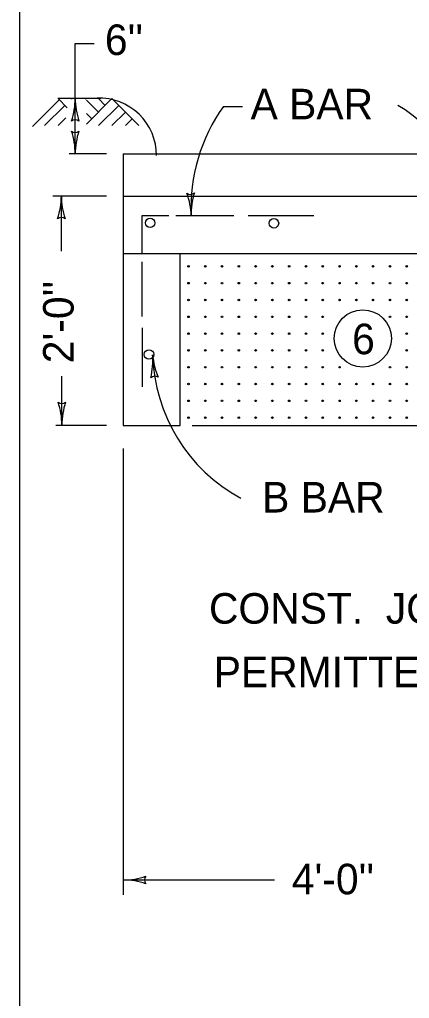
# Model space of a CAD drawing. Extents: x 1007 to 1035.5, y 1000.5 to 1021.5.
# Drawn here: x 1007 to 1009.56, y 1006.4 to 1012.81 of the extents above; entities that cross this region are included whole.
import ezdxf

# ---------------------------------------------------------------- set-up
doc = ezdxf.new("R2010")
doc.units = 0
for name, color, linetype in [('Level 1', 7, 'Continuous'), ('Level 10', 7, 'Continuous'), ('Level 11', 7, 'Continuous'), ('Level 2', 7, 'Continuous'), ('Level 5', 7, 'Continuous')]:
    doc.layers.add(name, color=color, linetype=linetype)

msp = doc.modelspace()

# ---------------------------------------------------------------- linework, layer by layer
at = {"layer": 'Level 1'}
for p, q in [((1007.0843, 1012.1083), (1007.261, 1012.2851)), ((1007.1639, 1012.1136), (1007.2965, 1012.2462)), ((1007.2508, 1012.2931), (1007.5229, 1012.2931)), ((1007.2523, 1012.2904), (1007.313, 1012.2297)), ((1007.3408, 1012.2904), (1007.3443, 1012.2868)), ((1007.4291, 1012.2904), (1007.4326, 1012.2868)), ((1007.4383, 1012.1228), (1007.6058, 1012.2904)), ((1007.4383, 1012.2811), (1007.5174, 1012.202)), ((1007.5174, 1012.2904), (1007.5617, 1012.2462)), ((1007.5175, 1012.1136), (1007.6501, 1012.2462)), ((1007.5229, 1012.2931), (1007.5322, 1012.2931)), ((1007.6058, 1012.2904), (1007.7827, 1012.1136)), ((1008.3358, 1012.2394), (1008.4608, 1012.2394)), ((1007.4383, 1012.1928), (1007.4733, 1012.1578)), ((1007.6058, 1012.1136), (1007.6943, 1012.202)), ((1007.2523, 1012.1136), (1007.3033, 1012.1647)), ((1007.6943, 1012.1136), (1007.7384, 1012.1578)), ((1007.6784, 1011.9281), (1007.6784, 1010.1513)), ((1007.6784, 1011.9281), (1015.0534, 1011.9281)), ((1007.6784, 1011.6513), (1013.4284, 1011.6513)), ((1007.6784, 1011.2763), (1010.6784, 1011.2763)), ((1008.0534, 1010.1513), (1008.0534, 1011.2763)), ((1007.8034, 1010.791), (1007.8034, 1010.4034)), ((1007.6784, 1010.1513), (1008.0534, 1010.1513))]:
    msp.add_line(p, q, dxfattribs=at)
for centre, radius in [((1008.1073, 1011.1922), 0.005), ((1008.1073, 1011.1922), 0.0025), ((1008.2173, 1011.1922), 0.005), ((1008.2173, 1011.1922), 0.0025), ((1008.3273, 1011.1922), 0.005), ((1008.3273, 1011.1922), 0.0025), ((1008.4373, 1011.1922), 0.005), ((1008.4373, 1011.1922), 0.0025), ((1008.5473, 1011.1922), 0.005), ((1008.5473, 1011.1922), 0.0025), ((1008.6573, 1011.1922), 0.005), ((1008.6573, 1011.1922), 0.0025), ((1008.7673, 1011.1922), 0.005), ((1008.7673, 1011.1922), 0.0025), ((1008.8773, 1011.1922), 0.005), ((1008.8773, 1011.1922), 0.0025), ((1008.9873, 1011.1922), 0.005), ((1008.9873, 1011.1922), 0.0025), ((1009.0973, 1011.1922), 0.005), ((1009.0973, 1011.1922), 0.0025), ((1009.2073, 1011.1922), 0.005), ((1009.2073, 1011.1922), 0.0025), ((1009.3173, 1011.1922), 0.005), ((1009.3173, 1011.1922), 0.0025), ((1009.4273, 1011.1922), 0.005), ((1009.4273, 1011.1922), 0.0025), ((1009.5373, 1011.1922), 0.005), ((1009.5373, 1011.1922), 0.0025), ((1008.1073, 1011.0822), 0.005), ((1008.1073, 1011.0822), 0.0025), ((1008.2173, 1011.0822), 0.005), ((1008.2173, 1011.0822), 0.0025), ((1008.3273, 1011.0822), 0.005), ((1008.3273, 1011.0822), 0.0025), ((1008.4373, 1011.0822), 0.005), ((1008.4373, 1011.0822), 0.0025), ((1008.5473, 1011.0822), 0.005), ((1008.5473, 1011.0822), 0.0025), ((1008.6573, 1011.0822), 0.005), ((1008.6573, 1011.0822), 0.0025), ((1008.7673, 1011.0822), 0.005), ((1008.7673, 1011.0822), 0.0025), ((1008.8773, 1011.0822), 0.005), ((1008.8773, 1011.0822), 0.0025), ((1008.9873, 1011.0822), 0.005), ((1008.9873, 1011.0822), 0.0025), ((1009.0973, 1011.0822), 0.005), ((1009.0973, 1011.0822), 0.0025), ((1009.2073, 1011.0822), 0.005), ((1009.2073, 1011.0822), 0.0025), ((1009.3173, 1011.0822), 0.005), ((1009.3173, 1011.0822), 0.0025), ((1009.4273, 1011.0822), 0.005), ((1009.4273, 1011.0822), 0.0025), ((1009.5373, 1011.0822), 0.005), ((1009.5373, 1011.0822), 0.0025), ((1008.1073, 1010.9722), 0.005), ((1008.1073, 1010.9722), 0.0025), ((1008.2173, 1010.9722), 0.005), ((1008.2173, 1010.9722), 0.0025), ((1008.3273, 1010.9722), 0.005), ((1008.3273, 1010.9722), 0.0025), ((1008.4373, 1010.9722), 0.005), ((1008.4373, 1010.9722), 0.0025), ((1008.5473, 1010.9722), 0.005), ((1008.5473, 1010.9722), 0.0025), ((1008.6573, 1010.9722), 0.005), ((1008.6573, 1010.9722), 0.0025), ((1008.7673, 1010.9722), 0.005), ((1008.7673, 1010.9722), 0.0025), ((1008.8773, 1010.9722), 0.005), ((1008.8773, 1010.9722), 0.0025), ((1008.9873, 1010.9722), 0.005), ((1008.9873, 1010.9722), 0.0025), ((1009.0973, 1010.9722), 0.005), ((1009.0973, 1010.9722), 0.0025), ((1009.2073, 1010.9722), 0.005), ((1009.2073, 1010.9722), 0.0025), ((1009.3173, 1010.9722), 0.005), ((1009.3173, 1010.9722), 0.0025), ((1009.4273, 1010.9722), 0.005), ((1009.4273, 1010.9722), 0.0025), ((1009.5373, 1010.9722), 0.005), ((1009.5373, 1010.9722), 0.0025), ((1009.2494, 1010.7208), 0.1875), ((1008.1073, 1010.8622), 0.005), ((1008.1073, 1010.8622), 0.0025), ((1008.2173, 1010.8622), 0.005), ((1008.2173, 1010.8622), 0.0025), ((1008.3273, 1010.8622), 0.005), ((1008.3273, 1010.8622), 0.0025), ((1008.4373, 1010.8622), 0.005), ((1008.4373, 1010.8622), 0.0025), ((1008.5473, 1010.8622), 0.005), ((1008.5473, 1010.8622), 0.0025), ((1008.6573, 1010.8622), 0.005), ((1008.6573, 1010.8622), 0.0025), ((1008.7673, 1010.8622), 0.005), ((1008.7673, 1010.8622), 0.0025), ((1008.8773, 1010.8622), 0.005), ((1008.8773, 1010.8622), 0.0025), ((1008.9873, 1010.8622), 0.005), ((1008.9873, 1010.8622), 0.0025), ((1009.4273, 1010.8622), 0.005), ((1009.4273, 1010.8622), 0.0025), ((1009.5373, 1010.8622), 0.005), ((1009.5373, 1010.8622), 0.0025), ((1008.1073, 1010.7522), 0.005), ((1008.1073, 1010.7522), 0.0025), ((1008.2173, 1010.7522), 0.005), ((1008.2173, 1010.7522), 0.0025), ((1008.3273, 1010.7522), 0.005), ((1008.3273, 1010.7522), 0.0025), ((1008.4373, 1010.7522), 0.005), ((1008.4373, 1010.7522), 0.0025), ((1008.5473, 1010.7522), 0.005), ((1008.5473, 1010.7522), 0.0025), ((1008.6573, 1010.7522), 0.005), ((1008.6573, 1010.7522), 0.0025), ((1008.7673, 1010.7522), 0.005), ((1008.7673, 1010.7522), 0.0025), ((1008.8773, 1010.7522), 0.005), ((1008.8773, 1010.7522), 0.0025), ((1008.9873, 1010.7522), 0.005), ((1008.9873, 1010.7522), 0.0025), ((1009.5373, 1010.7522), 0.005), ((1009.5373, 1010.7522), 0.0025), ((1008.1073, 1010.6422), 0.005), ((1008.1073, 1010.6422), 0.0025), ((1008.2173, 1010.6422), 0.005), ((1008.2173, 1010.6422), 0.0025), ((1008.3273, 1010.6422), 0.005), ((1008.3273, 1010.6422), 0.0025), ((1008.4373, 1010.6422), 0.005), ((1008.4373, 1010.6422), 0.0025), ((1008.5473, 1010.6422), 0.005), ((1008.5473, 1010.6422), 0.0025), ((1008.6573, 1010.6422), 0.005), ((1008.6573, 1010.6422), 0.0025), ((1008.7673, 1010.6422), 0.005), ((1008.7673, 1010.6422), 0.0025), ((1008.8773, 1010.6422), 0.005), ((1008.8773, 1010.6422), 0.0025), ((1008.9873, 1010.6422), 0.005), ((1008.9873, 1010.6422), 0.0025), ((1009.5373, 1010.6422), 0.005), ((1009.5373, 1010.6422), 0.0025), ((1008.1073, 1010.5322), 0.005), ((1008.1073, 1010.5322), 0.0025), ((1008.2173, 1010.5322), 0.005), ((1008.2173, 1010.5322), 0.0025), ((1008.3273, 1010.5322), 0.005), ((1008.3273, 1010.5322), 0.0025), ((1008.4373, 1010.5322), 0.005), ((1008.4373, 1010.5322), 0.0025), ((1008.5473, 1010.5322), 0.005), ((1008.5473, 1010.5322), 0.0025), ((1008.6573, 1010.5322), 0.005), ((1008.6573, 1010.5322), 0.0025), ((1008.7673, 1010.5322), 0.005), ((1008.7673, 1010.5322), 0.0025), ((1008.8773, 1010.5322), 0.005), ((1008.8773, 1010.5322), 0.0025), ((1008.9873, 1010.5322), 0.005), ((1008.9873, 1010.5322), 0.0025), ((1009.0973, 1010.5322), 0.005), ((1009.0973, 1010.5322), 0.0025), ((1009.4273, 1010.5322), 0.005), ((1009.4273, 1010.5322), 0.0025), ((1009.5373, 1010.5322), 0.005), ((1009.5373, 1010.5322), 0.0025), ((1008.1073, 1010.4222), 0.005), ((1008.1073, 1010.4222), 0.0025), ((1008.2173, 1010.4222), 0.005), ((1008.2173, 1010.4222), 0.0025), ((1008.3273, 1010.4222), 0.005), ((1008.3273, 1010.4222), 0.0025), ((1008.4373, 1010.4222), 0.005), ((1008.4373, 1010.4222), 0.0025), ((1008.5473, 1010.4222), 0.005), ((1008.5473, 1010.4222), 0.0025), ((1008.6573, 1010.4222), 0.005), ((1008.6573, 1010.4222), 0.0025), ((1008.7673, 1010.4222), 0.005), ((1008.7673, 1010.4222), 0.0025), ((1008.8773, 1010.4222), 0.005), ((1008.8773, 1010.4222), 0.0025), ((1008.9873, 1010.4222), 0.005), ((1008.9873, 1010.4222), 0.0025), ((1009.0973, 1010.4222), 0.005), ((1009.0973, 1010.4222), 0.0025), ((1009.2073, 1010.4222), 0.005), ((1009.2073, 1010.4222), 0.0025), ((1009.3173, 1010.4222), 0.005), ((1009.3173, 1010.4222), 0.0025), ((1009.4273, 1010.4222), 0.005), ((1009.4273, 1010.4222), 0.0025), ((1009.5373, 1010.4222), 0.005), ((1009.5373, 1010.4222), 0.0025), ((1008.1073, 1010.3122), 0.005), ((1008.1073, 1010.3122), 0.0025), ((1008.2173, 1010.3122), 0.005), ((1008.2173, 1010.3122), 0.0025), ((1008.3273, 1010.3122), 0.005), ((1008.3273, 1010.3122), 0.0025), ((1008.4373, 1010.3122), 0.005), ((1008.4373, 1010.3122), 0.0025), ((1008.5473, 1010.3122), 0.005), ((1008.5473, 1010.3122), 0.0025), ((1008.6573, 1010.3122), 0.005), ((1008.6573, 1010.3122), 0.0025), ((1008.7673, 1010.3122), 0.005), ((1008.7673, 1010.3122), 0.0025), ((1008.8773, 1010.3122), 0.005), ((1008.8773, 1010.3122), 0.0025), ((1008.9873, 1010.3122), 0.005), ((1008.9873, 1010.3122), 0.0025), ((1009.0973, 1010.3122), 0.005), ((1009.0973, 1010.3122), 0.0025), ((1009.2073, 1010.3122), 0.005), ((1009.2073, 1010.3122), 0.0025), ((1009.3173, 1010.3122), 0.005), ((1009.3173, 1010.3122), 0.0025), ((1009.4273, 1010.3122), 0.005), ((1009.4273, 1010.3122), 0.0025), ((1009.5373, 1010.3122), 0.005), ((1009.5373, 1010.3122), 0.0025), ((1008.1073, 1010.2022), 0.005), ((1008.1073, 1010.2022), 0.0025), ((1008.2173, 1010.2022), 0.005), ((1008.2173, 1010.2022), 0.0025), ((1008.3273, 1010.2022), 0.005), ((1008.3273, 1010.2022), 0.0025), ((1008.4373, 1010.2022), 0.005), ((1008.4373, 1010.2022), 0.0025), ((1008.5473, 1010.2022), 0.005), ((1008.5473, 1010.2022), 0.0025), ((1008.6573, 1010.2022), 0.005), ((1008.6573, 1010.2022), 0.0025), ((1008.7673, 1010.2022), 0.005), ((1008.7673, 1010.2022), 0.0025), ((1008.8773, 1010.2022), 0.005), ((1008.8773, 1010.2022), 0.0025), ((1008.9873, 1010.2022), 0.005), ((1008.9873, 1010.2022), 0.0025), ((1009.0973, 1010.2022), 0.005), ((1009.0973, 1010.2022), 0.0025), ((1009.2073, 1010.2022), 0.005), ((1009.2073, 1010.2022), 0.0025), ((1009.3173, 1010.2022), 0.005), ((1009.3173, 1010.2022), 0.0025), ((1009.4273, 1010.2022), 0.005), ((1009.4273, 1010.2022), 0.0025), ((1009.5373, 1010.2022), 0.005), ((1009.5373, 1010.2022), 0.0025)]:
    msp.add_circle(centre, radius, dxfattribs=at)
msp.add_arc((1007.5229, 1011.918), 0.375, 359.91371, 92.17692, dxfattribs=at)
at = {"layer": 'Level 10'}
msp.add_line((1007, 1021.5), (1007, 1000.5), dxfattribs=at)
at = {"layer": 'Level 11'}
msp.add_lwpolyline([(1007, 1000.5), (1035.5, 1000.5), (1035.5, 1021.5), (1007, 1021.5)], close=True, dxfattribs=at)
at = {"layer": 'Level 2'}
for p, q in [((1007.8034, 1011.5263), (1007.979, 1011.5263)), ((1007.8034, 1011.2745), (1007.8034, 1011.5263)), ((1008.0238, 1011.5263), (1008.404, 1011.5263)), ((1008.4973, 1011.5263), (1008.9285, 1011.5263)), ((1007.8034, 1010.8644), (1007.8034, 1011.2223))]:
    msp.add_line(p, q, dxfattribs=at)
for centre in [(1007.8558, 1011.477), (1008.6671, 1011.4744), (1007.8483, 1010.6153)]:
    msp.add_circle(centre, 0.0313, dxfattribs=at)
at = {"layer": 'Level 5'}
for p, q in [((1007.3648, 1012.2868), (1007.3648, 1012.6513)), ((1007.3648, 1012.6513), (1007.4898, 1012.6513)), ((1007.3648, 1011.9281), (1007.3648, 1012.2931)), ((1007.5695, 1011.9281), (1007.3242, 1011.9281)), ((1007.5695, 1011.6513), (1007.2171, 1011.6513)), ((1007.274, 1011.2925), (1007.274, 1011.6539)), ((1007.2773, 1010.1537), (1007.2773, 1010.4728)), ((1007.5695, 1010.1513), (1007.2372, 1010.1513)), ((1008.131, 1010.1513), (1010.5869, 1010.1513)), ((1007.6784, 1010.0003), (1007.6784, 1007.0783)), ((1007.6784, 1007.1759), (1008.67, 1007.1759))]:
    msp.add_line(p, q, dxfattribs=at)
for centre, radius, start, end in [((1006.8961, 1012.2931), 0.4688, 341.34716, 359.99389), ((1007.8336, 1012.2931), 0.4688, 179.98778, 180), ((1007.8336, 1012.2931), 0.4688, 180, 198.66878), ((1009.2582, 1011.579), 1.1344, 144.39718, 182.83384), ((1009.0742, 1011.5385), 0.815, 359.75261, 60.15752), ((1007.3648, 1012.1148), 0.0375, 48.7746, 130.89129), ((1007.3649, 1012.1063), 0.0375, 228.7746, 310.89129), ((1006.8961, 1011.9281), 0.4688, 0, 18.66878), ((1007.8336, 1011.9281), 0.4688, 161.34716, 179.99389), ((1006.8961, 1011.9281), 0.4688, 359.98778, 0), ((1008.1203, 1011.7011), 0.0375, 230.3575, 312.47419), ((1007.6566, 1011.51), 0.4687, 1.5829, 20.25168), ((1008.5937, 1011.5359), 0.4687, 162.93006, 181.57679), ((1006.8053, 1011.6539), 0.4687, 341.34716, 359.99389), ((1007.7427, 1011.6539), 0.4687, 179.98778, 180), ((1007.7427, 1011.6539), 0.4687, 180, 198.66878), ((1007.274, 1011.4757), 0.0375, 48.7746, 130.89129), ((1007.6566, 1011.51), 0.4687, 1.57068, 1.5829), ((1007.405, 1010.576), 0.4687, 345.98039, 4.62712), ((1008.3395, 1010.6517), 0.4687, 184.62101, 184.63324), ((1008.3395, 1010.6517), 0.4687, 184.63324, 203.30202), ((1008.9755, 1010.6453), 1.1037, 181.6341, 241.5809), ((1007.8866, 1010.4362), 0.0375, 53.40783, 135.52453), ((1007.2774, 1010.3319), 0.0375, 228.7746, 310.89129), ((1006.8086, 1010.1537), 0.4688, 0, 18.66878), ((1007.7461, 1010.1537), 0.4688, 161.34716, 179.99389), ((1006.8086, 1010.1537), 0.4688, 359.98778, 0), ((1007.6784, 1007.6447), 0.4688, 269.98778, 270), ((1007.6784, 1007.6447), 0.4688, 270, 288.66878), ((1007.6784, 1006.7072), 0.4688, 71.34716, 89.99389), ((1007.8567, 1007.1759), 0.0375, 138.7746, 220.89129)]:
    msp.add_arc(centre, radius, start, end, dxfattribs=at)

# ---------------------------------------------------------------- texts
at = {"layer": 'Level 1'}
for s, p in [("6''", (1007.5591, 1012.5758)), ('A BAR', (1008.5142, 1012.1546)), ('6', (1009.1796, 1010.6172)), ('B BAR', (1008.59, 1009.5811)), ('CONST.  JOINT', (1008.2416, 1008.8536)), ('PERMITTED', (1008.273, 1008.4377)), ("4'-0''", (1008.7844, 1007.0821))]:
    msp.add_text(s, height=0.2, dxfattribs=at).set_placement(p)
msp.add_text("2'-0''", height=0.2, rotation=90, dxfattribs=at).set_placement((1007.3543, 1010.5581))

doc.saveas('drawing.dxf')
